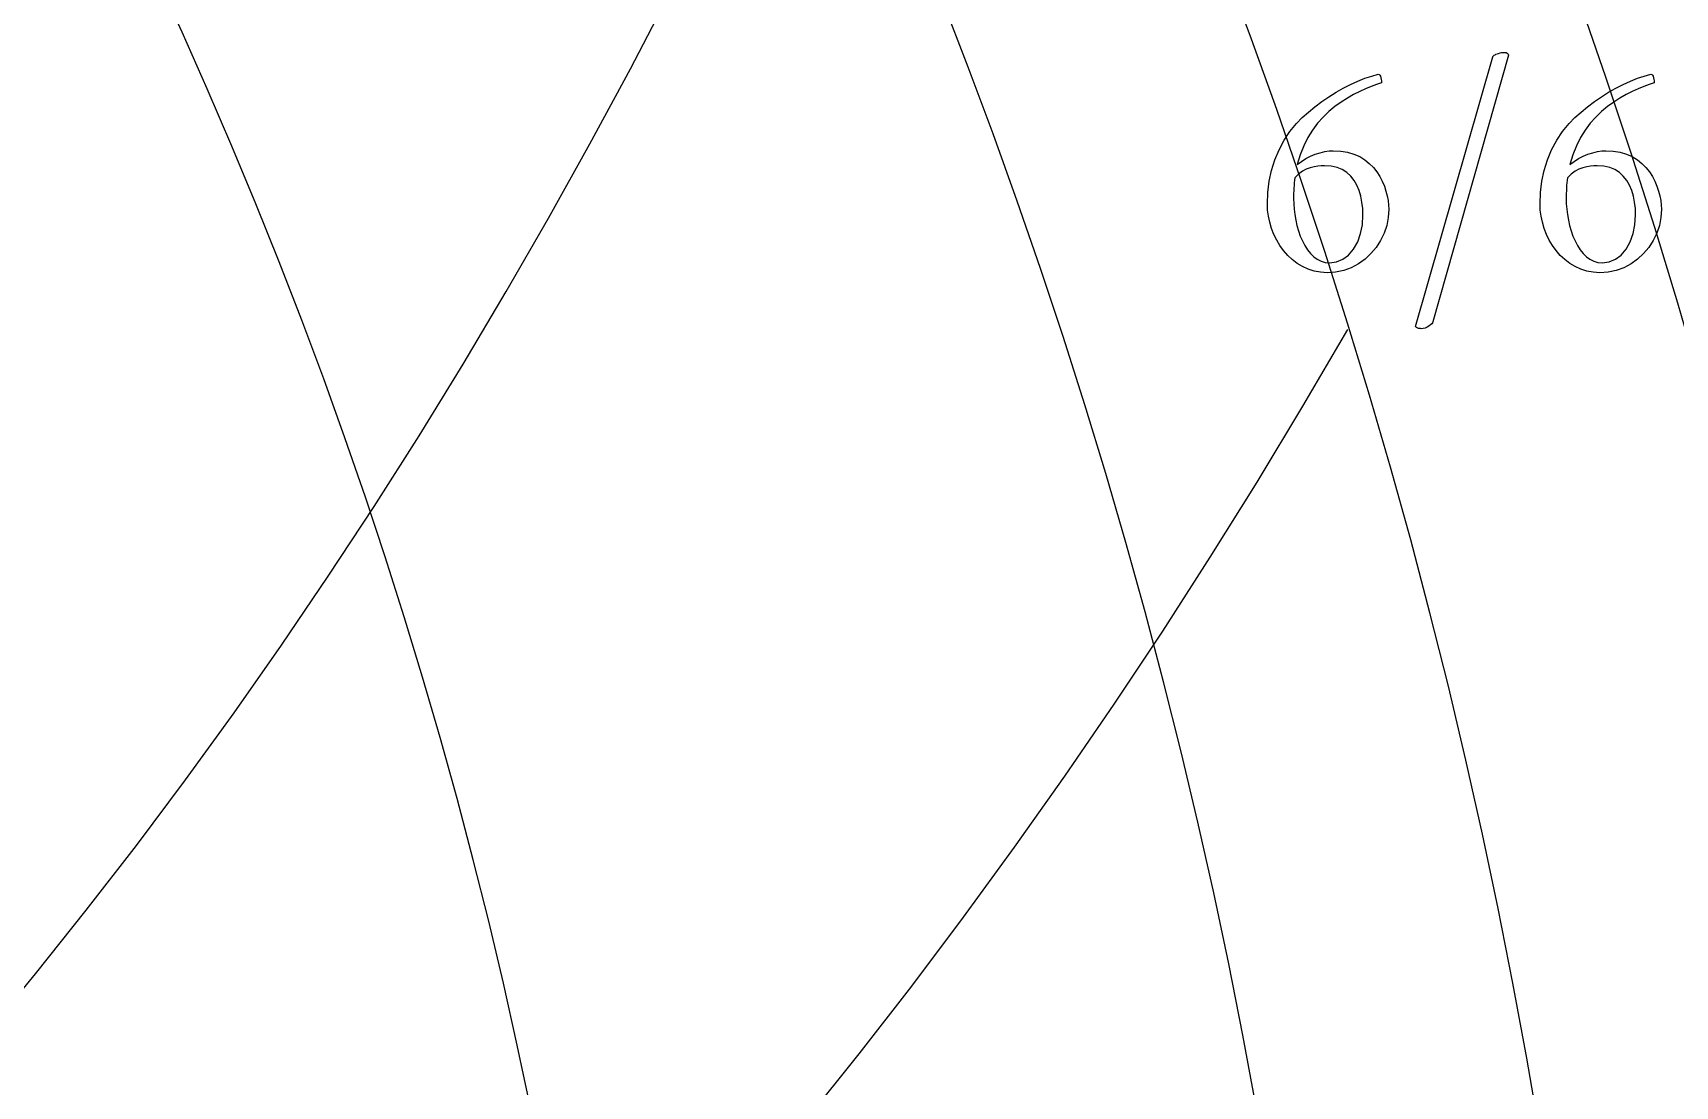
# Model space of a CAD drawing. Header units: millimetres. Extents: x -1 to 120, y -1 to 120.
# Drawn here: x 77.6 to 105.79, y 18.09 to 36.17 of the extents above; entities that cross this region are included whole.
import ezdxf

# ---------------------------------------------------------------- set-up
doc = ezdxf.new("R2010")
doc.units = ezdxf.units.MM
for name, color, linetype in [('CUT_OUTER', 1, 'Continuous'), ('ENGRAVE', 7, 'Continuous'), ('ENGRAVE_FINE', 8, 'Continuous'), ('TEXT', 5, 'Continuous')]:
    doc.layers.add(name, color=color, linetype=linetype)

msp = doc.modelspace()

# ---------------------------------------------------------------- linework, layer by layer
at = {"layer": 'CUT_OUTER'}
msp.add_arc((0, 0), 120, 0, 90, dxfattribs=at)
at = {"layer": 'ENGRAVE'}
for points in [[(76.7559, 18.9379), (77.6427, 20.0126), (78.5158, 21.1059), (79.375, 22.2176), (80.22, 23.3473), (81.0508, 24.4946), (81.867, 25.6592), (82.6684, 26.8408), (83.455, 28.0389), (84.2266, 29.2533), (84.9829, 30.4836), (85.7238, 31.7293), (86.4493, 32.9901), (87.1592, 34.2655), (87.8535, 35.5553), (88.5319, 36.8589), (89.1946, 38.176), (89.8413, 39.5061), (90.4721, 40.8488), (91.0869, 42.2037), (91.6858, 43.5703), (92.2687, 44.9482), (92.8357, 46.3369), (93.3868, 47.7359)], [(90.8617, 17.4925), (91.7794, 18.6388), (92.6834, 19.8039), (93.5736, 20.9874), (94.4496, 22.189), (95.3113, 23.4084), (96.1584, 24.6453), (96.9908, 25.8992), (97.8082, 27.1699), (98.6106, 28.457), (99.3977, 29.7601), (100.1694, 31.0789)]]:
    msp.add_lwpolyline(points, dxfattribs=at)
for radius in [116.16, 110.4, 104.88]:
    msp.add_arc((0, 0), radius, 0, 90, dxfattribs=at)
at = {"layer": 'ENGRAVE_FINE'}
for radius in [100.1586, 87.9254]:
    msp.add_arc((0, 0), radius, 0, 90, dxfattribs=at)
at = {"layer": 'TEXT'}
for points in [[(102.8639, 35.8354), (102.8859, 35.8323), (102.904, 35.8233), (102.918, 35.8083), (102.928, 35.7873), (101.6299, 31.2092), (101.6236, 31.1945), (101.6099, 31.1772), (101.5888, 31.1572), (101.5605, 31.1344), (101.5301, 31.1158), (101.4977, 31.1024), (101.4633, 31.0944), (101.4269, 31.0917), (101.4132, 31.0924), (101.3989, 31.0944), (101.3838, 31.0977), (101.3681, 31.1024), (101.3581, 31.1074), (101.3494, 31.1117), (101.3421, 31.1154), (101.3361, 31.1184), (101.3308, 31.1291), (102.6556, 35.7606), (102.6572, 35.7662), (102.6622, 35.7726), (102.6706, 35.7796), (102.6823, 35.7873), (102.6949, 35.7953), (102.7116, 35.8033), (102.7323, 35.8113), (102.757, 35.8193), (102.7818, 35.8263), (102.8078, 35.8313), (102.8352, 35.8343), (102.8639, 35.8354)], [(99.9151, 34.1473), (100.0458, 34.141), (100.1655, 34.1219), (100.2742, 34.0902), (100.3719, 34.0458), (100.4593, 33.9915), (100.5375, 33.9303), (100.6063, 33.862), (100.6657, 33.7867), (100.7166, 33.7069), (100.7598, 33.6251), (100.7954, 33.5413), (100.8233, 33.4555), (100.8443, 33.3709), (100.8593, 33.2906), (100.8683, 33.2146), (100.8713, 33.143), (100.8625, 33.0013), (100.836, 32.8646), (100.7917, 32.7329), (100.7298, 32.6062), (100.653, 32.488), (100.5642, 32.3818), (100.4634, 32.2876), (100.3505, 32.2055), (100.2278, 32.1389), (100.0974, 32.0913), (99.9594, 32.0628), (99.8136, 32.0533), (99.699, 32.0598), (99.5899, 32.0793), (99.4866, 32.1119), (99.389, 32.1574), (99.2976, 32.2137), (99.2133, 32.2783), (99.136, 32.3512), (99.0658, 32.4325), (99.0028, 32.5205), (98.9476, 32.6135), (98.9, 32.7115), (98.8601, 32.8145), (98.8286, 32.9198), (98.806, 33.0248), (98.7925, 33.1295), (98.788, 33.2338), (98.796, 33.4315), (98.82, 33.6238), (98.8601, 33.8108), (98.9162, 33.9924), (98.9876, 34.1657), (99.0738, 34.3276), (99.1746, 34.4782), (99.2901, 34.6174), (99.3871, 34.7169), (99.4911, 34.8124), (99.6021, 34.9039), (99.7202, 34.9913), (99.8424, 35.0738), (99.9659, 35.1502), (100.0908, 35.2207), (100.217, 35.2851), (100.3417, 35.3422), (100.462, 35.3906), (100.578, 35.4304), (100.6897, 35.4614), (100.7067, 35.4576), (100.7204, 35.4461), (100.7308, 35.4269), (100.7378, 35.4), (100.7425, 35.3714), (100.7458, 35.3472), (100.7478, 35.3274), (100.7485, 35.3118), (100.6628, 35.2825), (100.5715, 35.2477), (100.4745, 35.2077), (100.3719, 35.1623), (100.2662, 35.1102), (100.1602, 35.0501), (100.0539, 34.982), (99.9472, 34.9059), (99.843, 34.8206), (99.7442, 34.7249), (99.6507, 34.6189), (99.5626, 34.5025), (99.4821, 34.3745), (99.4117, 34.2334), (99.3512, 34.0794), (99.3008, 33.9123), (99.3723, 33.9652), (99.4477, 34.0117), (99.5272, 34.052), (99.6106, 34.0859), (99.6938, 34.1127), (99.7722, 34.1319), (99.846, 34.1435), (99.9151, 34.1473)], [(104.5947, 34.1473), (104.7254, 34.141), (104.8451, 34.1219), (104.9538, 34.0902), (105.0514, 34.0458), (105.1389, 33.9915), (105.217, 33.9303), (105.2858, 33.862), (105.3452, 33.7867), (105.3961, 33.7069), (105.4394, 33.6251), (105.4749, 33.5413), (105.5028, 33.4555), (105.5238, 33.3709), (105.5389, 33.2906), (105.5479, 33.2146), (105.5509, 33.143), (105.542, 33.0013), (105.5155, 32.8646), (105.4713, 32.7329), (105.4093, 32.6062), (105.3325, 32.488), (105.2437, 32.3818), (105.1429, 32.2876), (105.03, 32.2055), (104.9073, 32.1389), (104.777, 32.0913), (104.6389, 32.0628), (104.4932, 32.0533), (104.3785, 32.0598), (104.2695, 32.0793), (104.1661, 32.1119), (104.0685, 32.1574), (103.9772, 32.2137), (103.8929, 32.2783), (103.8156, 32.3512), (103.7453, 32.4325), (103.6824, 32.5205), (103.6271, 32.6135), (103.5795, 32.7115), (103.5396, 32.8145), (103.5081, 32.9198), (103.4856, 33.0248), (103.472, 33.1295), (103.4675, 33.2338), (103.4755, 33.4315), (103.4996, 33.6238), (103.5396, 33.8108), (103.5957, 33.9924), (103.6672, 34.1657), (103.7533, 34.3276), (103.8541, 34.4782), (103.9697, 34.6174), (104.0667, 34.7169), (104.1707, 34.8124), (104.2817, 34.9039), (104.3997, 34.9913), (104.5219, 35.0738), (104.6454, 35.1502), (104.7703, 35.2207), (104.8965, 35.2851), (105.0212, 35.3422), (105.1416, 35.3906), (105.2576, 35.4304), (105.3693, 35.4614), (105.3863, 35.4576), (105.4, 35.4461), (105.4103, 35.4269), (105.4173, 35.4), (105.422, 35.3714), (105.4253, 35.3472), (105.4273, 35.3274), (105.428, 35.3118), (105.3424, 35.2825), (105.2511, 35.2477), (105.1541, 35.2077), (105.0514, 35.1623), (104.9457, 35.1102), (104.8397, 35.0501), (104.7334, 34.982), (104.6267, 34.9059), (104.5226, 34.8206), (104.4237, 34.7249), (104.3302, 34.6189), (104.2421, 34.5025), (104.1616, 34.3745), (104.0912, 34.2334), (104.0308, 34.0794), (103.9804, 33.9123), (104.0518, 33.9652), (104.1273, 34.0117), (104.2067, 34.052), (104.2902, 34.0859), (104.3733, 34.1127), (104.4518, 34.1319), (104.5256, 34.1435), (104.5947, 34.1473)], [(99.2581, 33.6826), (99.2531, 33.6395), (99.2487, 33.5957), (99.2451, 33.5513), (99.2421, 33.5063), (99.2397, 33.4609), (99.238, 33.4155), (99.237, 33.37), (99.2367, 33.3246), (99.239, 33.2355), (99.2461, 33.1444), (99.2577, 33.0512), (99.2741, 32.956), (99.2953, 32.8616), (99.3215, 32.7704), (99.3527, 32.6826), (99.389, 32.5981), (99.4302, 32.5192), (99.4764, 32.4479), (99.5277, 32.3843), (99.5839, 32.3284), (99.645, 32.2828), (99.7108, 32.2502), (99.7813, 32.2307), (99.8564, 32.2242), (99.9762, 32.2389), (100.0847, 32.283), (100.1819, 32.3564), (100.2677, 32.4592), (100.3378, 32.5841), (100.3879, 32.7237), (100.4179, 32.8779), (100.428, 33.0469), (100.4238, 33.157), (100.4113, 33.2632), (100.3904, 33.3654), (100.3612, 33.4635), (100.323, 33.555), (100.2751, 33.6371), (100.2175, 33.7099), (100.1502, 33.7734), (100.0724, 33.8248), (99.9832, 33.8615), (99.8828, 33.8835), (99.7709, 33.8909), (99.7133, 33.8887), (99.6527, 33.8822), (99.5891, 33.8714), (99.5225, 33.8562), (99.4549, 33.8323), (99.3883, 33.7954), (99.3227, 33.7455), (99.2581, 33.6826)], [(103.9376, 33.6826), (103.9326, 33.6395), (103.9283, 33.5957), (103.9246, 33.5513), (103.9216, 33.5063), (103.9193, 33.4609), (103.9176, 33.4155), (103.9166, 33.37), (103.9162, 33.3246), (103.9186, 33.2355), (103.9256, 33.1444), (103.9373, 33.0512), (103.9536, 32.956), (103.9748, 32.8616), (104.0011, 32.7704), (104.0323, 32.6826), (104.0685, 32.5981), (104.1097, 32.5192), (104.156, 32.4479), (104.2072, 32.3843), (104.2635, 32.3284), (104.3246, 32.2828), (104.3903, 32.2502), (104.4608, 32.2307), (104.5359, 32.2242), (104.6558, 32.2389), (104.7643, 32.283), (104.8614, 32.3564), (104.9472, 32.4592), (105.0174, 32.5841), (105.0674, 32.7237), (105.0975, 32.8779), (105.1075, 33.0469), (105.1033, 33.157), (105.0908, 33.2632), (105.0699, 33.3654), (105.0407, 33.4635), (105.0025, 33.555), (104.9546, 33.6371), (104.897, 33.7099), (104.8297, 33.7734), (104.7519, 33.8248), (104.6628, 33.8615), (104.5623, 33.8835), (104.4504, 33.8909), (104.3928, 33.8887), (104.3323, 33.8822), (104.2686, 33.8714), (104.202, 33.8562), (104.1344, 33.8323), (104.0678, 33.7954), (104.0022, 33.7455), (103.9376, 33.6826)]]:
    msp.add_lwpolyline(points, close=True, dxfattribs=at)

doc.saveas('drawing.dxf')
